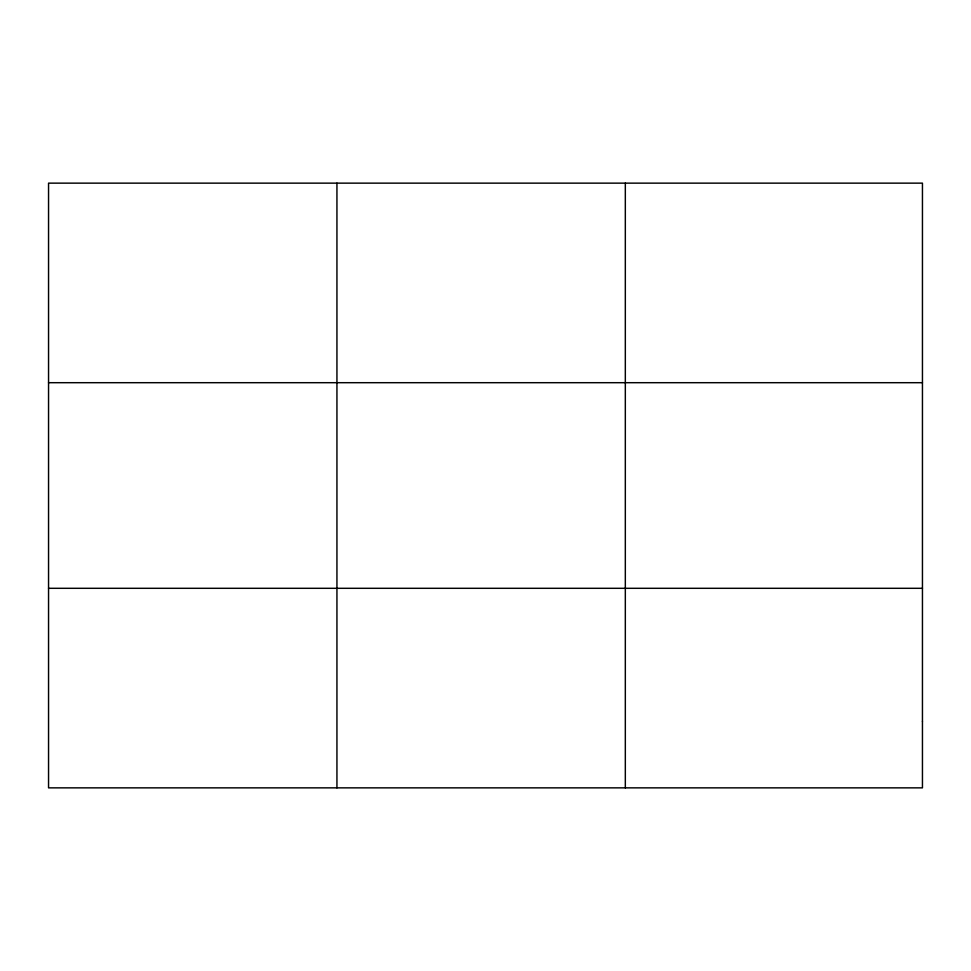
<?xml version="1.0" encoding="UTF-8"?>
<svg xmlns="http://www.w3.org/2000/svg" width="971" height="971" viewBox="0 0 971 971"><rect width="100%" height="100%" fill="white"/><g stroke="black" fill="none" stroke-linecap="round" stroke-linejoin="round"><path stroke-width="1.46" d="M336.937 787.857L336.937 183.143M625.324 787.857L625.324 183.143M48.55 382.695L922.45 382.695M48.55 588.305L922.45 588.305M922.45 721.344L922.45 787.857L48.55 787.857L48.55 183.143L922.45 183.143L922.45 721.344"/></g></svg>
